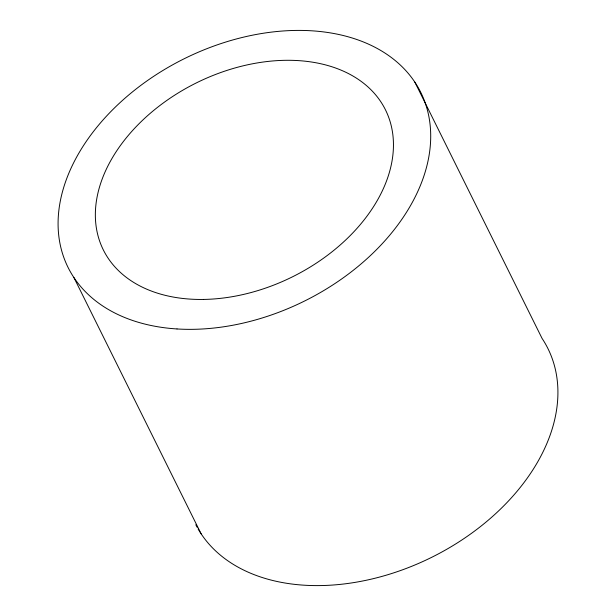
<?xml version="1.0" encoding="UTF-8"?>
<svg xmlns="http://www.w3.org/2000/svg" width="616" height="616" viewBox="0 0 616 616"><rect width="100%" height="100%" fill="white"/><g stroke="black" fill="none" stroke-linecap="round" stroke-linejoin="round"><path stroke-width="0.92" d="M414.876 82.19L542.08 338.438A196.874 135.266 -26.4 0 1 443.166 551.297A196.874 135.266 -26.4 0 1 198.106 528.959M73.92 277.562L201.124 533.81M197.166 527.288A196.874 135.266 -26.4 0 1 195.811 524.755M177.008 328.952A196.874 135.266 -26.4 0 0 428.52 114.799A196.874 135.266 -26.4 0 0 127.666 95.88A196.874 135.266 -26.4 0 0 177.008 328.952M203.611 299.43A157.496 108.216 -26.4 0 0 388.95 118.049A157.496 108.216 -26.4 0 0 140.633 122.145A157.496 108.216 -26.4 0 0 203.611 299.43"/></g></svg>
